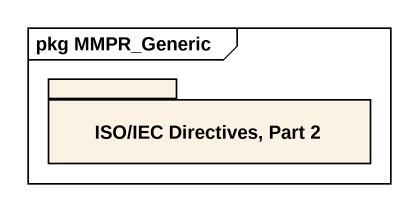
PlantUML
@startuml
mainframe pkg MMPR_Generic
package "ISO/IEC Directives, Part 2" as ISO_IEC_Directives_Part_2 #FCF2E3 {
}
@enduml
